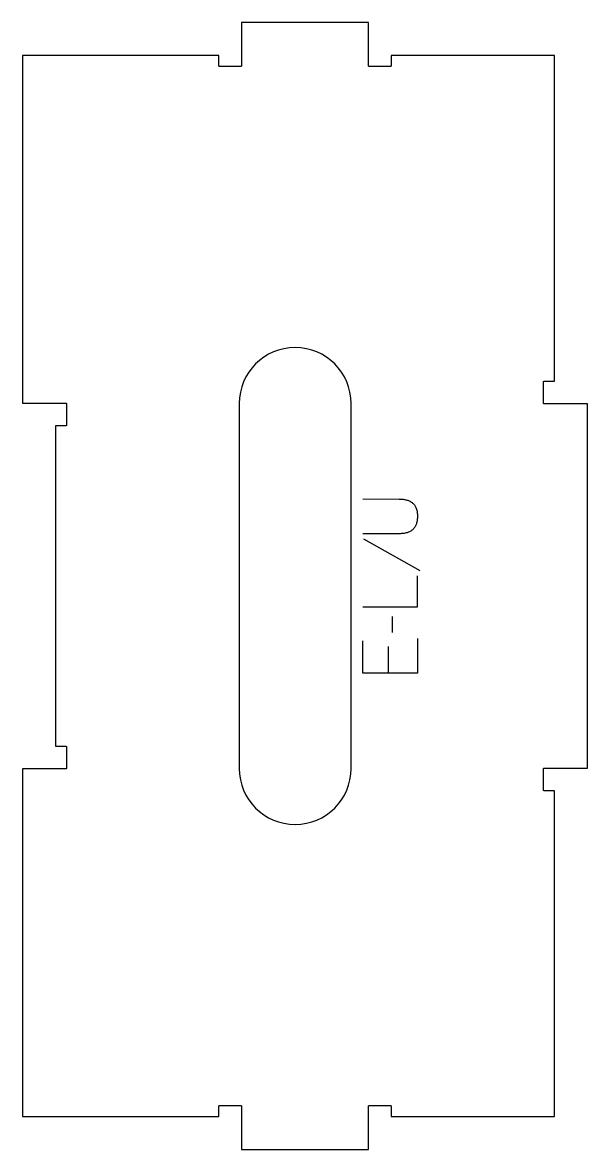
# Model space of a CAD drawing. Extents: x 0 to 310, y 0 to 618.
import ezdxf

# ---------------------------------------------------------------- set-up
doc = ezdxf.new("R2010")
doc.units = 0
for name, color, linetype in [('1_ANYTOOL_1MMDEEP_LABELS_S', 2, 'CONTINUOUS'), ('3_ANYTOOL_CUTTHROUGH_INSID', 4, 'CONTINUOUS'), ('4_ANYTOOL_CUTTHROUGH_OUTSI', 5, 'CONTINUOUS')]:
    doc.layers.add(name, color=color, linetype=linetype)

msp = doc.modelspace()

# ---------------------------------------------------------------- linework, layer by layer
at = {"layer": '1_ANYTOOL_1MMDEEP_LABELS_S'}
for p, q in [((186.821768, 334.507143), (217.593197, 317.321429)), ((202.464625, 292.121429), (202.550339, 283.335714)), ((200.278911, 275.621429), (200.278911, 260.964286))]:
    msp.add_line(p, q, dxfattribs=at)
msp.add_lwpolyline([(186.350339, 356.535714), (206.321768, 356.407143, -0.027506), (208.470945, 356.269566, -0.042628), (210.575339, 355.833929, -0.043714), (212.240235, 355.175298, -0.056918), (213.736054, 354.2, -0.075505), (214.908651, 352.885933, -0.058164), (215.696768, 351.301786, -0.055215), (216.211873, 349.151605, -0.031214), (216.350339, 346.935714, -0.030704), (216.223286, 344.868621, -0.048867), (215.771768, 342.853571, -0.050558), (215.070459, 341.279412, -0.062972), (214.036054, 339.907143, -0.063009), (212.695137, 338.837697, -0.050941), (211.143197, 338.096429, -0.049227), (209.148292, 337.596742, -0.030988), (207.093197, 337.421429), (186.350339, 337.421429)], format="xyb", dxfattribs=at)
for points in [[(186.350339, 297.264286), (216.350339, 297.264286), (216.350339, 314.364286)], [(216.350339, 279.907143), (216.350339, 260.964286), (186.350339, 260.964286), (186.350339, 278.792857)]]:
    msp.add_lwpolyline(points, dxfattribs=at)
at = {"layer": '3_ANYTOOL_CUTTHROUGH_INSID'}
msp.add_lwpolyline([(180, 208.75), (180, 408.75, 1), (118.716294, 408.75), (118.716294, 208.75, 1)], format="xyb", close=True, dxfattribs=at)
at = {"layer": '4_ANYTOOL_CUTTHROUGH_OUTSI'}
msp.add_lwpolyline([(18, 221), (23.75, 221, -0.414214), (24, 220.75), (24, 208.75, -0.414214), (23.75, 208.5), (0, 208.5), (0, 18), (107.5, 18), (107.5, 23.75, -0.414214), (107.75, 24), (119.75, 24, -0.414214), (120, 23.75), (120, 0), (189.5, 0), (189.5, 23.75, -0.414214), (189.75, 24), (201.75, 24, -0.414214), (202, 23.75), (202, 18), (291.5, 18), (291.5, 196.5), (285.75, 196.5, -0.414214), (285.5, 196.75), (285.5, 208.75, -0.414214), (285.75, 209), (309.5, 209), (309.5, 408.5), (285.75, 408.5, -0.414214), (285.5, 408.75), (285.5, 420.75, -0.414214), (285.75, 421), (291.5, 421), (291.5, 599.5), (202, 599.5), (202, 593.75, -0.414214), (201.75, 593.5), (189.75, 593.5, -0.414214), (189.5, 593.75), (189.5, 617.5), (120, 617.5), (120, 593.75, -0.414214), (119.75, 593.5), (107.75, 593.5, -0.414214), (107.5, 593.75), (107.5, 599.5), (0, 599.5), (0, 409), (23.75, 409, -0.414214), (24, 408.75), (24, 396.75, -0.414214), (23.75, 396.5), (18, 396.5)], format="xyb", close=True, dxfattribs=at)

doc.saveas('drawing.dxf')
